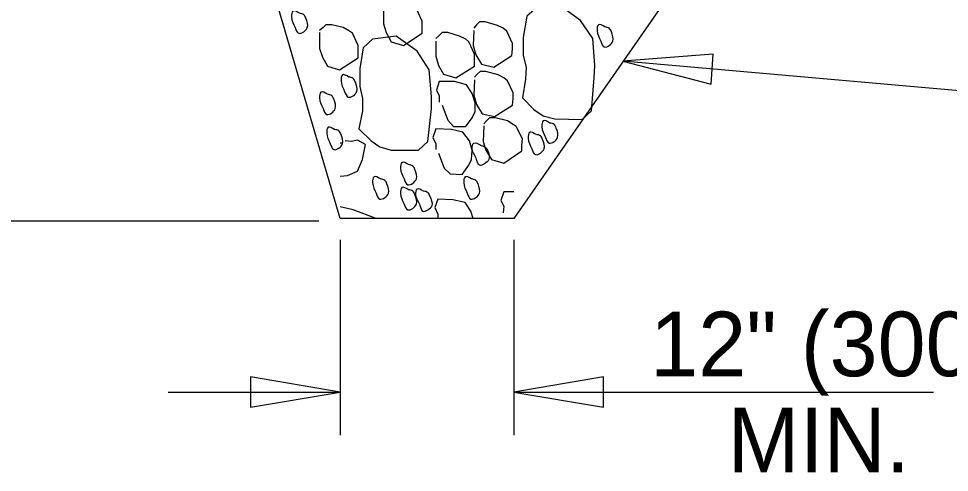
# Model space of a CAD drawing. Extents: x 2.3 to 16.3, y 0.2 to 9.5.
# Drawn here: x 11.883 to 13.18, y 7.598 to 8.23 of the extents above; entities that cross this region are included whole.
import ezdxf

# ---------------------------------------------------------------- set-up
doc = ezdxf.new("R2010")
doc.units = 0
for name, color, linetype in [('SD_P_Dimension Lines', 7, 'Continuous'), ('SD_P_Dimension Text', 7, 'Continuous'), ('SD_P_Prop Object Lines', 7, 'Continuous')]:
    doc.layers.add(name, color=color, linetype=linetype)

msp = doc.modelspace()

# ---------------------------------------------------------------- linework, layer by layer
at = {"layer": 'SD_P_Dimension Lines'}
for p, q in [((12.851, 8.181), (12.725, 8.171)), ((12.848, 8.139), (12.851, 8.181)), ((13.224, 8.127), (12.725, 8.171)), ((12.725, 8.171), (12.848, 8.139)), ((12.301, 7.948), (11.29, 7.948)), ((12.331, 7.922), (12.331, 7.65)), ((12.573, 7.922), (12.573, 7.65)), ((12.331, 7.71), (12.206, 7.731)), ((12.206, 7.731), (12.206, 7.689)), ((12.698, 7.731), (12.573, 7.71)), ((12.698, 7.689), (12.698, 7.731)), ((12.091, 7.71), (12.331, 7.71)), ((12.206, 7.689), (12.331, 7.71)), ((12.573, 7.71), (13.158, 7.71)), ((12.573, 7.71), (12.698, 7.689))]:
    msp.add_line(p, q, dxfattribs=at)
at = {"layer": 'SD_P_Prop Object Lines'}
msp.add_line((12.331, 7.952), (12.331, 7.952), dxfattribs=at)
for points in [[(14.747, 8.554), (12.992, 8.555), (12.573, 7.952), (12.331, 7.952), (12.114, 8.692)], [(12.391, 8.245), (12.391, 8.223), (12.395, 8.211), (12.402, 8.198), (12.419, 8.193), (12.445, 8.21), (12.445, 8.218), (12.445, 8.227), (12.437, 8.244), (12.433, 8.247), (12.424, 8.252), (12.408, 8.256), (12.4, 8.256), (12.396, 8.252), (12.391, 8.248)], [(12.589, 8.146), (12.585, 8.12), (12.601, 8.104), (12.614, 8.095), (12.63, 8.091), (12.668, 8.09), (12.681, 8.102), (12.685, 8.148), (12.686, 8.165), (12.683, 8.203), (12.666, 8.228), (12.637, 8.249), (12.604, 8.245), (12.591, 8.234), (12.586, 8.204), (12.586, 8.179), (12.59, 8.163), (12.589, 8.146)], [(12.302, 8.211), (12.302, 8.189), (12.306, 8.177), (12.313, 8.164), (12.33, 8.159), (12.356, 8.176), (12.356, 8.184), (12.356, 8.193), (12.348, 8.21), (12.344, 8.213), (12.335, 8.218), (12.319, 8.222), (12.311, 8.222), (12.307, 8.218), (12.302, 8.214)], [(12.517, 8.214), (12.516, 8.193), (12.52, 8.18), (12.528, 8.167), (12.545, 8.163), (12.57, 8.179), (12.571, 8.188), (12.571, 8.196), (12.563, 8.213), (12.558, 8.217), (12.55, 8.221), (12.533, 8.226), (12.525, 8.226), (12.521, 8.222), (12.517, 8.217)], [(12.362, 8.102), (12.357, 8.077), (12.374, 8.06), (12.386, 8.052), (12.402, 8.047), (12.44, 8.047), (12.453, 8.059), (12.458, 8.105), (12.458, 8.122), (12.455, 8.159), (12.438, 8.185), (12.409, 8.206), (12.376, 8.202), (12.363, 8.19), (12.358, 8.161), (12.358, 8.136), (12.362, 8.119), (12.362, 8.102)], [(12.464, 8.199), (12.464, 8.178), (12.468, 8.165), (12.475, 8.153), (12.492, 8.148), (12.518, 8.164), (12.518, 8.173), (12.518, 8.181), (12.51, 8.198), (12.506, 8.202), (12.497, 8.206), (12.481, 8.211), (12.473, 8.211), (12.469, 8.207), (12.464, 8.203)], [(12.518, 8.145), (12.517, 8.124), (12.521, 8.111), (12.529, 8.098), (12.546, 8.094), (12.571, 8.11), (12.572, 8.119), (12.572, 8.127), (12.564, 8.144), (12.559, 8.148), (12.551, 8.152), (12.534, 8.157), (12.526, 8.157), (12.522, 8.153), (12.518, 8.149)], [(12.473, 8.11), (12.481, 8.089), (12.489, 8.08), (12.506, 8.08), (12.515, 8.092), (12.519, 8.101), (12.519, 8.113), (12.515, 8.126), (12.507, 8.138), (12.49, 8.143), (12.469, 8.143), (12.465, 8.131), (12.469, 8.123), (12.469, 8.114)], [(12.531, 8.081), (12.53, 8.059), (12.534, 8.047), (12.542, 8.034), (12.559, 8.029), (12.584, 8.046), (12.584, 8.054), (12.585, 8.063), (12.576, 8.08), (12.572, 8.083), (12.564, 8.088), (12.547, 8.092), (12.539, 8.092), (12.535, 8.088), (12.531, 8.084)], [(12.468, 8.043), (12.476, 8.022), (12.484, 8.014), (12.501, 8.013), (12.51, 8.026), (12.514, 8.034), (12.515, 8.047), (12.511, 8.06), (12.502, 8.072), (12.486, 8.076), (12.464, 8.077), (12.46, 8.065), (12.464, 8.056), (12.464, 8.048)], [(12.331, 8.011), (12.341, 8.012), (12.355, 8.018), (12.362, 8.034), (12.366, 8.055), (12.355, 8.061), (12.346, 8.059), (12.338, 8.06)], [(12.333, 8.057), (12.331, 8.057)], [(12.573, 7.989), (12.559, 7.989), (12.555, 7.977), (12.559, 7.969), (12.558, 7.96)], [(12.381, 7.952), (12.349, 7.964), (12.331, 7.968)], [(12.516, 7.952), (12.513, 7.962), (12.505, 7.974), (12.488, 7.978), (12.467, 7.979), (12.463, 7.967), (12.467, 7.958), (12.467, 7.952)], [(12.457, 7.952), (12.453, 7.952)], [(12.491, 7.952), (12.489, 7.952)]]:
    msp.add_lwpolyline(points, dxfattribs=at)
for points in [[(12.274, 8.238), (12.28, 8.236), (12.283, 8.231), (12.285, 8.218), (12.28, 8.212), (12.273, 8.21), (12.268, 8.218), (12.263, 8.233), (12.265, 8.241), (12.274, 8.238)], [(12.7, 8.219), (12.706, 8.217), (12.709, 8.212), (12.711, 8.199), (12.706, 8.193), (12.699, 8.191), (12.694, 8.199), (12.689, 8.214), (12.691, 8.222), (12.7, 8.219)], [(12.343, 8.149), (12.349, 8.147), (12.352, 8.142), (12.354, 8.129), (12.349, 8.123), (12.342, 8.121), (12.337, 8.129), (12.332, 8.144), (12.334, 8.152), (12.343, 8.149)], [(12.313, 8.125), (12.319, 8.123), (12.322, 8.118), (12.324, 8.105), (12.319, 8.099), (12.312, 8.097), (12.307, 8.105), (12.302, 8.12), (12.304, 8.128), (12.313, 8.125)], [(12.623, 8.085), (12.629, 8.083), (12.632, 8.078), (12.634, 8.065), (12.629, 8.059), (12.622, 8.057), (12.617, 8.065), (12.612, 8.08), (12.614, 8.088), (12.623, 8.085)], [(12.323, 8.076), (12.329, 8.074), (12.332, 8.069), (12.334, 8.056), (12.329, 8.05), (12.322, 8.048), (12.317, 8.056), (12.312, 8.071), (12.314, 8.079), (12.323, 8.076)], [(12.604, 8.069), (12.61, 8.067), (12.613, 8.062), (12.615, 8.049), (12.61, 8.043), (12.603, 8.041), (12.598, 8.049), (12.593, 8.064), (12.595, 8.072), (12.604, 8.069)], [(12.526, 8.054), (12.532, 8.052), (12.536, 8.047), (12.538, 8.034), (12.532, 8.028), (12.525, 8.026), (12.521, 8.034), (12.515, 8.049), (12.517, 8.057), (12.527, 8.054)], [(12.426, 8.027), (12.432, 8.025), (12.435, 8.02), (12.437, 8.007), (12.432, 8.001), (12.425, 7.999), (12.42, 8.007), (12.415, 8.022), (12.417, 8.03), (12.426, 8.027)], [(12.426, 8.027), (12.432, 8.025), (12.435, 8.02), (12.437, 8.007), (12.432, 8.001), (12.425, 7.999), (12.42, 8.007), (12.415, 8.022), (12.417, 8.03), (12.426, 8.027)], [(12.387, 8.007), (12.393, 8.005), (12.396, 8), (12.398, 7.987), (12.393, 7.981), (12.386, 7.979), (12.381, 7.987), (12.376, 8.002), (12.378, 8.01), (12.387, 8.007)], [(12.514, 8.007), (12.52, 8.005), (12.523, 8), (12.525, 7.987), (12.52, 7.981), (12.513, 7.979), (12.508, 7.987), (12.503, 8.002), (12.505, 8.01), (12.514, 8.007)], [(12.426, 7.992), (12.432, 7.99), (12.435, 7.985), (12.437, 7.972), (12.432, 7.966), (12.425, 7.964), (12.42, 7.972), (12.415, 7.987), (12.417, 7.995), (12.426, 7.992)], [(12.447, 7.99), (12.453, 7.988), (12.456, 7.983), (12.459, 7.97), (12.453, 7.964), (12.446, 7.962), (12.442, 7.97), (12.436, 7.985), (12.438, 7.993), (12.447, 7.99)]]:
    msp.add_spline(points, degree=3, dxfattribs=at)

# ---------------------------------------------------------------- texts
at = {"layer": 'SD_P_Dimension Text'}
for s, p in [('12" (300)', (12.763, 7.732)), ('MIN.', (12.871, 7.598))]:
    msp.add_text(s, height=0.09, dxfattribs=at).set_placement(p)

doc.saveas('drawing.dxf')
